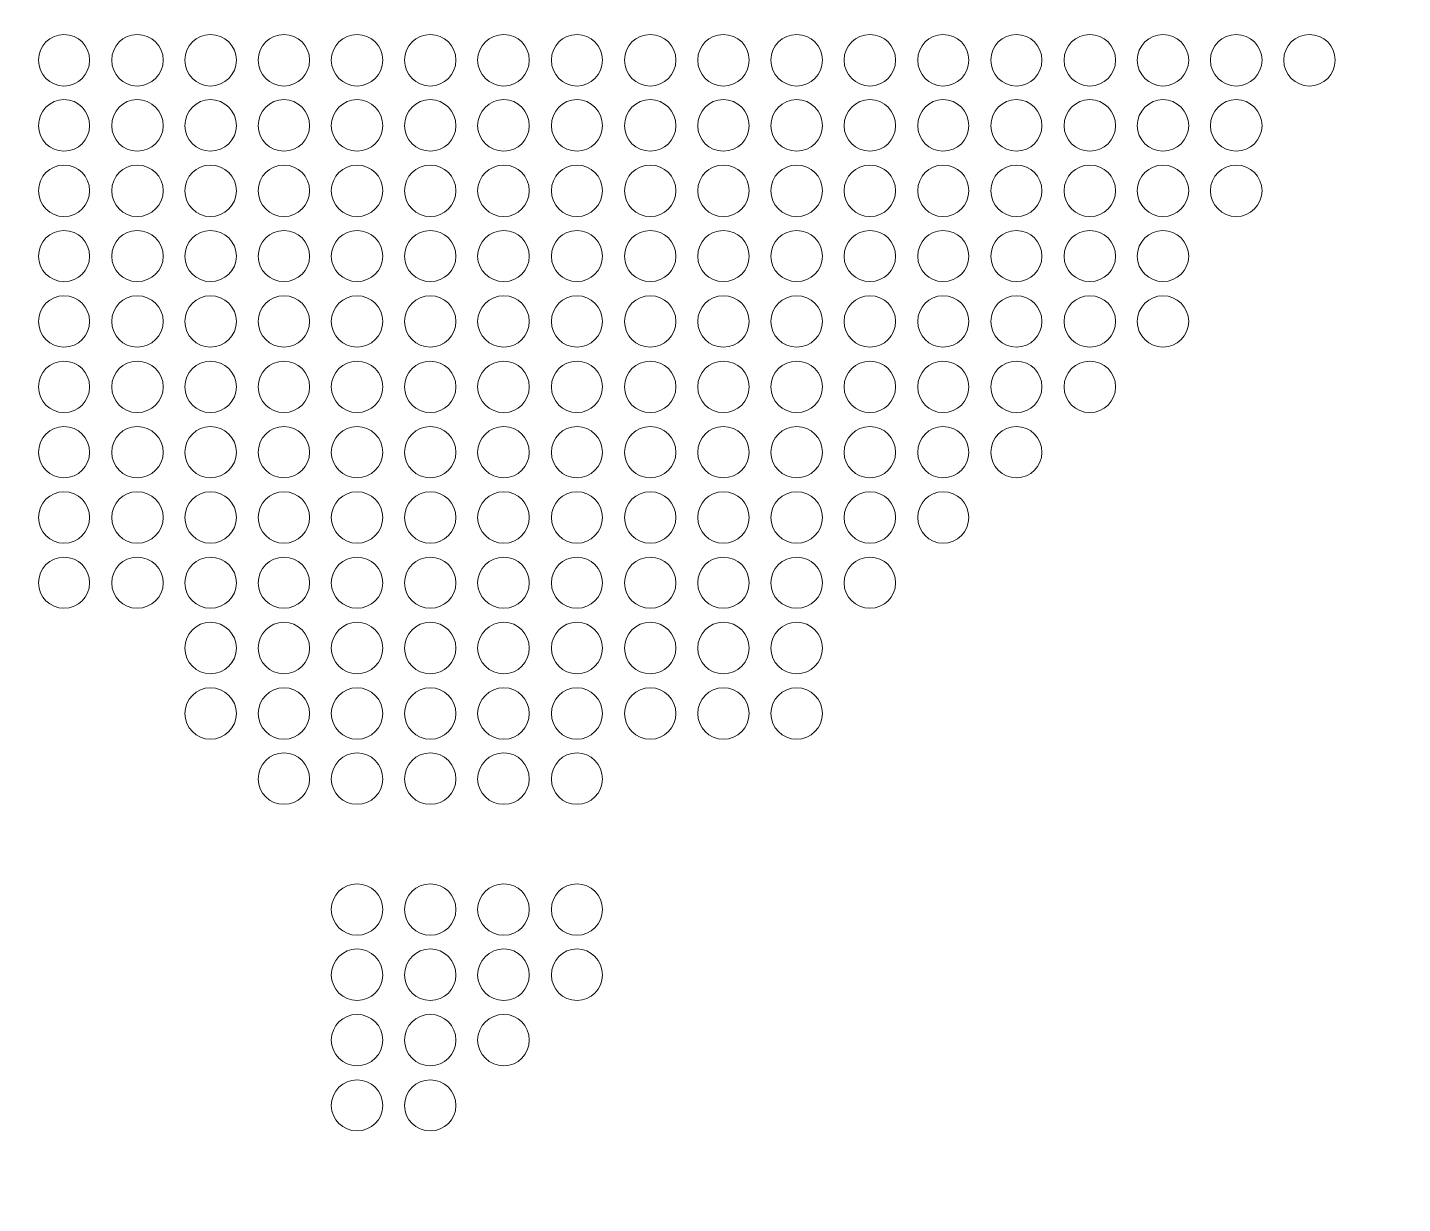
# Model space of a CAD drawing. Header units: inches. Extents: x 243 to 900, y -519 to -86.
# Drawn here: x 805.47 to 851.91, y -429.44 to -389.72 of the extents above; entities that cross this region are included whole.
import ezdxf

# ---------------------------------------------------------------- set-up
doc = ezdxf.new("R2010")
doc.units = ezdxf.units.IN
doc.header["$MEASUREMENT"] = 0
doc.layers.add('Layer 1', color=7, linetype='Continuous')

# ---------------------------------------------------------------- blocks, each defined once
blk = doc.blocks.new('block 3')
at = {"layer": 'Layer 1', "lineweight": 0}
blk.add_open_spline([(898.138, -484.267), (898.138, -494.991), (889.368, -503.763), (878.645, -503.763), (878.645, -503.763), (266.12, -503.763), (266.12, -503.763), (255.397, -503.763), (246.624, -494.991), (246.624, -484.267), (246.624, -484.267), (246.624, -108.507), (246.624, -108.507), (246.624, -97.783), (255.397, -89.011), (266.12, -89.011), (266.12, -89.011), (878.645, -89.011), (878.645, -89.011), (889.368, -89.011), (898.138, -97.783), (898.138, -108.507), (898.138, -108.507), (898.138, -484.267), (898.138, -484.267)], degree=3, knots=[0, 0, 0, 0, 1, 1, 1, 2, 2, 2, 3, 3, 3, 4, 4, 4, 5, 5, 5, 6, 6, 6, 7, 7, 7, 8, 8, 8, 8], dxfattribs=at)
blk = doc.blocks.new('block 2')
at = {"layer": 'Layer 1'}
blk.add_blockref('block 3', (0, 0), dxfattribs=at)
blk = doc.blocks.new('block 263')
at = {"layer": 'Layer 1', "lineweight": 0}
for points in [[(807.57, -390.822), (807.57, -391.295), (807.189, -391.692), (806.701, -391.692), (806.227, -391.692), (805.844, -391.295), (805.844, -390.822), (805.844, -390.331), (806.227, -389.952), (806.701, -389.952), (807.189, -389.952), (807.57, -390.331), (807.57, -390.822)], [(810.055, -390.822), (810.055, -391.295), (809.661, -391.692), (809.173, -391.692), (808.699, -391.692), (808.316, -391.295), (808.316, -390.822), (808.316, -390.331), (808.699, -389.952), (809.173, -389.952), (809.661, -389.952), (810.055, -390.331), (810.055, -390.822)], [(812.527, -390.822), (812.527, -391.295), (812.131, -391.692), (811.645, -391.692), (811.171, -391.692), (810.788, -391.295), (810.788, -390.822), (810.788, -390.331), (811.171, -389.952), (811.645, -389.952), (812.131, -389.952), (812.527, -390.331), (812.527, -390.822)], [(814.999, -390.822), (814.999, -391.295), (814.606, -391.692), (814.135, -391.692), (813.656, -391.692), (813.265, -391.295), (813.265, -390.822), (813.265, -390.331), (813.656, -389.952), (814.135, -389.952), (814.606, -389.952), (814.999, -390.331), (814.999, -390.822)], [(817.474, -390.822), (817.474, -391.295), (817.075, -391.692), (816.602, -391.692), (816.131, -391.692), (815.732, -391.295), (815.732, -390.822), (815.732, -390.331), (816.131, -389.952), (816.602, -389.952), (817.075, -389.952), (817.474, -390.331), (817.474, -390.822)], [(819.944, -390.822), (819.944, -391.295), (819.55, -391.692), (819.076, -391.692), (818.6, -391.692), (818.207, -391.295), (818.207, -390.822), (818.207, -390.331), (818.6, -389.952), (819.076, -389.952), (819.55, -389.952), (819.944, -390.331), (819.944, -390.822)], [(822.418, -390.822), (822.418, -391.295), (822.035, -391.692), (821.564, -391.692), (821.075, -391.692), (820.676, -391.295), (820.676, -390.822), (820.676, -390.331), (821.075, -389.952), (821.564, -389.952), (822.035, -389.952), (822.418, -390.331), (822.418, -390.822)], [(824.888, -390.822), (824.888, -391.295), (824.509, -391.692), (824.034, -391.692), (823.545, -391.692), (823.166, -391.295), (823.166, -390.822), (823.166, -390.331), (823.545, -389.952), (824.034, -389.952), (824.509, -389.952), (824.888, -390.331), (824.888, -390.822)], [(827.375, -390.822), (827.375, -391.295), (826.976, -391.692), (826.508, -391.692), (826.016, -391.692), (825.636, -391.295), (825.636, -390.822), (825.636, -390.331), (826.016, -389.952), (826.508, -389.952), (826.976, -389.952), (827.375, -390.331), (827.375, -390.822)], [(829.847, -390.822), (829.847, -391.295), (829.467, -391.692), (828.975, -391.692), (828.488, -391.692), (828.11, -391.295), (828.11, -390.822), (828.11, -390.331), (828.488, -389.952), (828.975, -389.952), (829.467, -389.952), (829.847, -390.331), (829.847, -390.822)], [(832.322, -390.822), (832.322, -391.295), (831.939, -391.692), (831.45, -391.692), (830.976, -391.692), (830.58, -391.295), (830.58, -390.822), (830.58, -390.331), (830.976, -389.952), (831.45, -389.952), (831.939, -389.952), (832.322, -390.331), (832.322, -390.822)], [(834.794, -390.822), (834.794, -391.295), (834.411, -391.692), (833.924, -391.692), (833.448, -391.692), (833.052, -391.295), (833.052, -390.822), (833.052, -390.331), (833.448, -389.952), (833.924, -389.952), (834.411, -389.952), (834.794, -390.331), (834.794, -390.822)], [(837.266, -390.822), (837.266, -391.295), (836.883, -391.692), (836.394, -391.692), (835.923, -391.692), (835.54, -391.295), (835.54, -390.822), (835.54, -390.331), (835.923, -389.952), (836.394, -389.952), (836.883, -389.952), (837.266, -390.331), (837.266, -390.822)], [(839.735, -390.822), (839.735, -391.295), (839.355, -391.692), (838.868, -391.692), (838.392, -391.692), (838.012, -391.295), (838.012, -390.822), (838.012, -390.331), (838.392, -389.952), (838.868, -389.952), (839.355, -389.952), (839.735, -390.331), (839.735, -390.822)], [(842.226, -390.822), (842.226, -391.295), (841.827, -391.692), (841.356, -391.692), (840.867, -391.692), (840.484, -391.295), (840.484, -390.822), (840.484, -390.331), (840.867, -389.952), (841.356, -389.952), (841.827, -389.952), (842.226, -390.331), (842.226, -390.822)], [(844.693, -390.822), (844.693, -391.295), (844.299, -391.692), (843.823, -391.692), (843.352, -391.692), (842.956, -391.295), (842.956, -390.822), (842.956, -390.331), (843.352, -389.952), (843.823, -389.952), (844.299, -389.952), (844.693, -390.331), (844.693, -390.822)], [(847.17, -390.822), (847.17, -391.295), (846.771, -391.692), (846.298, -391.692), (845.824, -391.692), (845.425, -391.295), (845.425, -390.822), (845.425, -390.331), (845.824, -389.952), (846.298, -389.952), (846.771, -389.952), (847.17, -390.331), (847.17, -390.822)], [(849.639, -390.822), (849.639, -391.295), (849.259, -391.692), (848.767, -391.692), (848.296, -391.692), (847.902, -391.295), (847.902, -390.822), (847.902, -390.331), (848.296, -389.952), (848.767, -389.952), (849.259, -389.952), (849.639, -390.331), (849.639, -390.822)]]:
    blk.add_open_spline(points, degree=3, knots=[0, 0, 0, 0, 1, 1, 1, 2, 2, 2, 3, 3, 3, 4, 4, 4, 4], dxfattribs=at)
blk = doc.blocks.new('block 264')
at = {"layer": 'Layer 1', "lineweight": 0}
for points in [[(807.57, -393.036), (807.57, -393.508), (807.189, -393.888), (806.701, -393.888), (806.227, -393.888), (805.844, -393.508), (805.844, -393.036), (805.844, -392.547), (806.227, -392.149), (806.701, -392.149), (807.189, -392.149), (807.57, -392.547), (807.57, -393.036)], [(810.055, -393.036), (810.055, -393.508), (809.661, -393.888), (809.173, -393.888), (808.699, -393.888), (808.316, -393.508), (808.316, -393.036), (808.316, -392.547), (808.699, -392.149), (809.173, -392.149), (809.661, -392.149), (810.055, -392.547), (810.055, -393.036)], [(812.527, -393.036), (812.527, -393.508), (812.131, -393.888), (811.645, -393.888), (811.171, -393.888), (810.788, -393.508), (810.788, -393.036), (810.788, -392.547), (811.171, -392.149), (811.645, -392.149), (812.131, -392.149), (812.527, -392.547), (812.527, -393.036)], [(814.999, -393.036), (814.999, -393.508), (814.606, -393.888), (814.135, -393.888), (813.656, -393.888), (813.265, -393.508), (813.265, -393.036), (813.265, -392.547), (813.656, -392.149), (814.135, -392.149), (814.606, -392.149), (814.999, -392.547), (814.999, -393.036)], [(817.474, -393.036), (817.474, -393.508), (817.075, -393.888), (816.602, -393.888), (816.131, -393.888), (815.732, -393.508), (815.732, -393.036), (815.732, -392.547), (816.131, -392.149), (816.602, -392.149), (817.075, -392.149), (817.474, -392.547), (817.474, -393.036)], [(819.944, -393.036), (819.944, -393.508), (819.55, -393.888), (819.076, -393.888), (818.6, -393.888), (818.207, -393.508), (818.207, -393.036), (818.207, -392.547), (818.6, -392.149), (819.076, -392.149), (819.55, -392.149), (819.944, -392.547), (819.944, -393.036)], [(822.418, -393.036), (822.418, -393.508), (822.035, -393.888), (821.564, -393.888), (821.075, -393.888), (820.676, -393.508), (820.676, -393.036), (820.676, -392.547), (821.075, -392.149), (821.564, -392.149), (822.035, -392.149), (822.418, -392.547), (822.418, -393.036)], [(824.888, -393.036), (824.888, -393.508), (824.509, -393.888), (824.034, -393.888), (823.545, -393.888), (823.166, -393.508), (823.166, -393.036), (823.166, -392.547), (823.545, -392.149), (824.034, -392.149), (824.509, -392.149), (824.888, -392.547), (824.888, -393.036)], [(827.375, -393.036), (827.375, -393.508), (826.976, -393.888), (826.508, -393.888), (826.016, -393.888), (825.636, -393.508), (825.636, -393.036), (825.636, -392.547), (826.016, -392.149), (826.508, -392.149), (826.976, -392.149), (827.375, -392.547), (827.375, -393.036)], [(829.847, -393.036), (829.847, -393.508), (829.467, -393.888), (828.975, -393.888), (828.488, -393.888), (828.11, -393.508), (828.11, -393.036), (828.11, -392.547), (828.488, -392.149), (828.975, -392.149), (829.467, -392.149), (829.847, -392.547), (829.847, -393.036)], [(832.322, -393.036), (832.322, -393.508), (831.939, -393.888), (831.45, -393.888), (830.976, -393.888), (830.58, -393.508), (830.58, -393.036), (830.58, -392.547), (830.976, -392.149), (831.45, -392.149), (831.939, -392.149), (832.322, -392.547), (832.322, -393.036)], [(834.794, -393.036), (834.794, -393.508), (834.411, -393.888), (833.924, -393.888), (833.448, -393.888), (833.052, -393.508), (833.052, -393.036), (833.052, -392.547), (833.448, -392.149), (833.924, -392.149), (834.411, -392.149), (834.794, -392.547), (834.794, -393.036)], [(837.266, -393.036), (837.266, -393.508), (836.883, -393.888), (836.394, -393.888), (835.923, -393.888), (835.54, -393.508), (835.54, -393.036), (835.54, -392.547), (835.923, -392.149), (836.394, -392.149), (836.883, -392.149), (837.266, -392.547), (837.266, -393.036)], [(839.735, -393.036), (839.735, -393.508), (839.355, -393.888), (838.868, -393.888), (838.392, -393.888), (838.012, -393.508), (838.012, -393.036), (838.012, -392.547), (838.392, -392.149), (838.868, -392.149), (839.355, -392.149), (839.735, -392.547), (839.735, -393.036)], [(842.226, -393.036), (842.226, -393.508), (841.827, -393.888), (841.356, -393.888), (840.867, -393.888), (840.484, -393.508), (840.484, -393.036), (840.484, -392.547), (840.867, -392.149), (841.356, -392.149), (841.827, -392.149), (842.226, -392.547), (842.226, -393.036)], [(844.693, -393.036), (844.693, -393.508), (844.299, -393.888), (843.823, -393.888), (843.352, -393.888), (842.956, -393.508), (842.956, -393.036), (842.956, -392.547), (843.352, -392.149), (843.823, -392.149), (844.299, -392.149), (844.693, -392.547), (844.693, -393.036)], [(847.17, -393.036), (847.17, -393.508), (846.771, -393.888), (846.298, -393.888), (845.824, -393.888), (845.425, -393.508), (845.425, -393.036), (845.425, -392.547), (845.824, -392.149), (846.298, -392.149), (846.771, -392.149), (847.17, -392.547), (847.17, -393.036)]]:
    blk.add_open_spline(points, degree=3, knots=[0, 0, 0, 0, 1, 1, 1, 2, 2, 2, 3, 3, 3, 4, 4, 4, 4], dxfattribs=at)
blk = doc.blocks.new('block 265')
at = {"layer": 'Layer 1', "lineweight": 0}
for points in [[(807.57, -395.23), (807.57, -395.703), (807.189, -396.1), (806.701, -396.1), (806.227, -396.1), (805.844, -395.703), (805.844, -395.23), (805.844, -394.742), (806.227, -394.362), (806.701, -394.362), (807.189, -394.362), (807.57, -394.742), (807.57, -395.23)], [(810.055, -395.23), (810.055, -395.703), (809.661, -396.1), (809.173, -396.1), (808.699, -396.1), (808.316, -395.703), (808.316, -395.23), (808.316, -394.742), (808.699, -394.362), (809.173, -394.362), (809.661, -394.362), (810.055, -394.742), (810.055, -395.23)], [(812.527, -395.23), (812.527, -395.703), (812.131, -396.1), (811.645, -396.1), (811.171, -396.1), (810.788, -395.703), (810.788, -395.23), (810.788, -394.742), (811.171, -394.362), (811.645, -394.362), (812.131, -394.362), (812.527, -394.742), (812.527, -395.23)], [(814.999, -395.23), (814.999, -395.703), (814.606, -396.1), (814.135, -396.1), (813.656, -396.1), (813.265, -395.703), (813.265, -395.23), (813.265, -394.742), (813.656, -394.362), (814.135, -394.362), (814.606, -394.362), (814.999, -394.742), (814.999, -395.23)], [(817.474, -395.23), (817.474, -395.703), (817.075, -396.1), (816.602, -396.1), (816.131, -396.1), (815.732, -395.703), (815.732, -395.23), (815.732, -394.742), (816.131, -394.362), (816.602, -394.362), (817.075, -394.362), (817.474, -394.742), (817.474, -395.23)], [(819.944, -395.23), (819.944, -395.703), (819.55, -396.1), (819.076, -396.1), (818.6, -396.1), (818.207, -395.703), (818.207, -395.23), (818.207, -394.742), (818.6, -394.362), (819.076, -394.362), (819.55, -394.362), (819.944, -394.742), (819.944, -395.23)], [(822.418, -395.23), (822.418, -395.703), (822.035, -396.1), (821.564, -396.1), (821.075, -396.1), (820.676, -395.703), (820.676, -395.23), (820.676, -394.742), (821.075, -394.362), (821.564, -394.362), (822.035, -394.362), (822.418, -394.742), (822.418, -395.23)], [(824.888, -395.23), (824.888, -395.703), (824.509, -396.1), (824.034, -396.1), (823.545, -396.1), (823.166, -395.703), (823.166, -395.23), (823.166, -394.742), (823.545, -394.362), (824.034, -394.362), (824.509, -394.362), (824.888, -394.742), (824.888, -395.23)], [(827.375, -395.23), (827.375, -395.703), (826.976, -396.1), (826.508, -396.1), (826.016, -396.1), (825.636, -395.703), (825.636, -395.23), (825.636, -394.742), (826.016, -394.362), (826.508, -394.362), (826.976, -394.362), (827.375, -394.742), (827.375, -395.23)], [(829.847, -395.23), (829.847, -395.703), (829.467, -396.1), (828.975, -396.1), (828.488, -396.1), (828.11, -395.703), (828.11, -395.23), (828.11, -394.742), (828.488, -394.362), (828.975, -394.362), (829.467, -394.362), (829.847, -394.742), (829.847, -395.23)], [(832.322, -395.23), (832.322, -395.703), (831.939, -396.1), (831.45, -396.1), (830.976, -396.1), (830.58, -395.703), (830.58, -395.23), (830.58, -394.742), (830.976, -394.362), (831.45, -394.362), (831.939, -394.362), (832.322, -394.742), (832.322, -395.23)], [(834.794, -395.23), (834.794, -395.703), (834.411, -396.1), (833.924, -396.1), (833.448, -396.1), (833.052, -395.703), (833.052, -395.23), (833.052, -394.742), (833.448, -394.362), (833.924, -394.362), (834.411, -394.362), (834.794, -394.742), (834.794, -395.23)], [(837.266, -395.23), (837.266, -395.703), (836.883, -396.1), (836.394, -396.1), (835.923, -396.1), (835.54, -395.703), (835.54, -395.23), (835.54, -394.742), (835.923, -394.362), (836.394, -394.362), (836.883, -394.362), (837.266, -394.742), (837.266, -395.23)], [(839.735, -395.23), (839.735, -395.703), (839.355, -396.1), (838.868, -396.1), (838.392, -396.1), (838.012, -395.703), (838.012, -395.23), (838.012, -394.742), (838.392, -394.362), (838.868, -394.362), (839.355, -394.362), (839.735, -394.742), (839.735, -395.23)], [(842.226, -395.23), (842.226, -395.703), (841.827, -396.1), (841.356, -396.1), (840.867, -396.1), (840.484, -395.703), (840.484, -395.23), (840.484, -394.742), (840.867, -394.362), (841.356, -394.362), (841.827, -394.362), (842.226, -394.742), (842.226, -395.23)], [(844.693, -395.23), (844.693, -395.703), (844.299, -396.1), (843.823, -396.1), (843.352, -396.1), (842.956, -395.703), (842.956, -395.23), (842.956, -394.742), (843.352, -394.362), (843.823, -394.362), (844.299, -394.362), (844.693, -394.742), (844.693, -395.23)], [(847.17, -395.23), (847.17, -395.703), (846.771, -396.1), (846.298, -396.1), (845.824, -396.1), (845.425, -395.703), (845.425, -395.23), (845.425, -394.742), (845.824, -394.362), (846.298, -394.362), (846.771, -394.362), (847.17, -394.742), (847.17, -395.23)]]:
    blk.add_open_spline(points, degree=3, knots=[0, 0, 0, 0, 1, 1, 1, 2, 2, 2, 3, 3, 3, 4, 4, 4, 4], dxfattribs=at)
blk = doc.blocks.new('block 266')
at = {"layer": 'Layer 1', "lineweight": 0}
for points in [[(807.57, -397.443), (807.57, -397.916), (807.189, -398.298), (806.701, -398.298), (806.227, -398.298), (805.844, -397.916), (805.844, -397.443), (805.844, -396.954), (806.227, -396.573), (806.701, -396.573), (807.189, -396.573), (807.57, -396.954), (807.57, -397.443)], [(810.055, -397.443), (810.055, -397.916), (809.661, -398.298), (809.173, -398.298), (808.699, -398.298), (808.316, -397.916), (808.316, -397.443), (808.316, -396.954), (808.699, -396.573), (809.173, -396.573), (809.661, -396.573), (810.055, -396.954), (810.055, -397.443)], [(812.527, -397.443), (812.527, -397.916), (812.131, -398.298), (811.645, -398.298), (811.171, -398.298), (810.788, -397.916), (810.788, -397.443), (810.788, -396.954), (811.171, -396.573), (811.645, -396.573), (812.131, -396.573), (812.527, -396.954), (812.527, -397.443)], [(814.999, -397.443), (814.999, -397.916), (814.606, -398.298), (814.135, -398.298), (813.656, -398.298), (813.265, -397.916), (813.265, -397.443), (813.265, -396.954), (813.656, -396.573), (814.135, -396.573), (814.606, -396.573), (814.999, -396.954), (814.999, -397.443)], [(817.474, -397.443), (817.474, -397.916), (817.075, -398.298), (816.602, -398.298), (816.131, -398.298), (815.732, -397.916), (815.732, -397.443), (815.732, -396.954), (816.131, -396.573), (816.602, -396.573), (817.075, -396.573), (817.474, -396.954), (817.474, -397.443)], [(819.944, -397.443), (819.944, -397.916), (819.55, -398.298), (819.076, -398.298), (818.6, -398.298), (818.207, -397.916), (818.207, -397.443), (818.207, -396.954), (818.6, -396.573), (819.076, -396.573), (819.55, -396.573), (819.944, -396.954), (819.944, -397.443)], [(822.418, -397.443), (822.418, -397.916), (822.035, -398.298), (821.564, -398.298), (821.075, -398.298), (820.676, -397.916), (820.676, -397.443), (820.676, -396.954), (821.075, -396.573), (821.564, -396.573), (822.035, -396.573), (822.418, -396.954), (822.418, -397.443)], [(824.888, -397.443), (824.888, -397.916), (824.509, -398.298), (824.034, -398.298), (823.545, -398.298), (823.166, -397.916), (823.166, -397.443), (823.166, -396.954), (823.545, -396.573), (824.034, -396.573), (824.509, -396.573), (824.888, -396.954), (824.888, -397.443)], [(827.375, -397.443), (827.375, -397.916), (826.976, -398.298), (826.508, -398.298), (826.016, -398.298), (825.636, -397.916), (825.636, -397.443), (825.636, -396.954), (826.016, -396.573), (826.508, -396.573), (826.976, -396.573), (827.375, -396.954), (827.375, -397.443)], [(829.847, -397.443), (829.847, -397.916), (829.467, -398.298), (828.975, -398.298), (828.488, -398.298), (828.11, -397.916), (828.11, -397.443), (828.11, -396.954), (828.488, -396.573), (828.975, -396.573), (829.467, -396.573), (829.847, -396.954), (829.847, -397.443)], [(832.322, -397.443), (832.322, -397.916), (831.939, -398.298), (831.45, -398.298), (830.976, -398.298), (830.58, -397.916), (830.58, -397.443), (830.58, -396.954), (830.976, -396.573), (831.45, -396.573), (831.939, -396.573), (832.322, -396.954), (832.322, -397.443)], [(834.794, -397.443), (834.794, -397.916), (834.411, -398.298), (833.924, -398.298), (833.448, -398.298), (833.052, -397.916), (833.052, -397.443), (833.052, -396.954), (833.448, -396.573), (833.924, -396.573), (834.411, -396.573), (834.794, -396.954), (834.794, -397.443)], [(837.266, -397.443), (837.266, -397.916), (836.883, -398.298), (836.394, -398.298), (835.923, -398.298), (835.54, -397.916), (835.54, -397.443), (835.54, -396.954), (835.923, -396.573), (836.394, -396.573), (836.883, -396.573), (837.266, -396.954), (837.266, -397.443)], [(839.735, -397.443), (839.735, -397.916), (839.355, -398.298), (838.868, -398.298), (838.392, -398.298), (838.012, -397.916), (838.012, -397.443), (838.012, -396.954), (838.392, -396.573), (838.868, -396.573), (839.355, -396.573), (839.735, -396.954), (839.735, -397.443)], [(842.226, -397.443), (842.226, -397.916), (841.827, -398.298), (841.356, -398.298), (840.867, -398.298), (840.484, -397.916), (840.484, -397.443), (840.484, -396.954), (840.867, -396.573), (841.356, -396.573), (841.827, -396.573), (842.226, -396.954), (842.226, -397.443)], [(844.693, -397.443), (844.693, -397.916), (844.299, -398.298), (843.823, -398.298), (843.352, -398.298), (842.956, -397.916), (842.956, -397.443), (842.956, -396.954), (843.352, -396.573), (843.823, -396.573), (844.299, -396.573), (844.693, -396.954), (844.693, -397.443)]]:
    blk.add_open_spline(points, degree=3, knots=[0, 0, 0, 0, 1, 1, 1, 2, 2, 2, 3, 3, 3, 4, 4, 4, 4], dxfattribs=at)
blk = doc.blocks.new('block 267')
at = {"layer": 'Layer 1', "lineweight": 0}
for points in [[(807.57, -399.641), (807.57, -400.116), (807.189, -400.513), (806.701, -400.513), (806.227, -400.513), (805.844, -400.116), (805.844, -399.641), (805.844, -399.17), (806.227, -398.773), (806.701, -398.773), (807.189, -398.773), (807.57, -399.17), (807.57, -399.641)], [(810.055, -399.641), (810.055, -400.116), (809.661, -400.513), (809.173, -400.513), (808.699, -400.513), (808.316, -400.116), (808.316, -399.641), (808.316, -399.17), (808.699, -398.773), (809.173, -398.773), (809.661, -398.773), (810.055, -399.17), (810.055, -399.641)], [(812.527, -399.641), (812.527, -400.116), (812.131, -400.513), (811.645, -400.513), (811.171, -400.513), (810.788, -400.116), (810.788, -399.641), (810.788, -399.17), (811.171, -398.773), (811.645, -398.773), (812.131, -398.773), (812.527, -399.17), (812.527, -399.641)], [(814.999, -399.641), (814.999, -400.116), (814.606, -400.513), (814.135, -400.513), (813.656, -400.513), (813.265, -400.116), (813.265, -399.641), (813.265, -399.17), (813.656, -398.773), (814.135, -398.773), (814.606, -398.773), (814.999, -399.17), (814.999, -399.641)], [(817.474, -399.641), (817.474, -400.116), (817.075, -400.513), (816.602, -400.513), (816.131, -400.513), (815.732, -400.116), (815.732, -399.641), (815.732, -399.17), (816.131, -398.773), (816.602, -398.773), (817.075, -398.773), (817.474, -399.17), (817.474, -399.641)], [(819.944, -399.641), (819.944, -400.116), (819.55, -400.513), (819.076, -400.513), (818.6, -400.513), (818.207, -400.116), (818.207, -399.641), (818.207, -399.17), (818.6, -398.773), (819.076, -398.773), (819.55, -398.773), (819.944, -399.17), (819.944, -399.641)], [(822.418, -399.641), (822.418, -400.116), (822.035, -400.513), (821.564, -400.513), (821.075, -400.513), (820.676, -400.116), (820.676, -399.641), (820.676, -399.17), (821.075, -398.773), (821.564, -398.773), (822.035, -398.773), (822.418, -399.17), (822.418, -399.641)], [(824.888, -399.641), (824.888, -400.116), (824.509, -400.513), (824.034, -400.513), (823.545, -400.513), (823.166, -400.116), (823.166, -399.641), (823.166, -399.17), (823.545, -398.773), (824.034, -398.773), (824.509, -398.773), (824.888, -399.17), (824.888, -399.641)], [(827.375, -399.641), (827.375, -400.116), (826.976, -400.513), (826.508, -400.513), (826.016, -400.513), (825.636, -400.116), (825.636, -399.641), (825.636, -399.17), (826.016, -398.773), (826.508, -398.773), (826.976, -398.773), (827.375, -399.17), (827.375, -399.641)], [(829.847, -399.641), (829.847, -400.116), (829.467, -400.513), (828.975, -400.513), (828.488, -400.513), (828.11, -400.116), (828.11, -399.641), (828.11, -399.17), (828.488, -398.773), (828.975, -398.773), (829.467, -398.773), (829.847, -399.17), (829.847, -399.641)], [(832.322, -399.641), (832.322, -400.116), (831.939, -400.513), (831.45, -400.513), (830.976, -400.513), (830.58, -400.116), (830.58, -399.641), (830.58, -399.17), (830.976, -398.773), (831.45, -398.773), (831.939, -398.773), (832.322, -399.17), (832.322, -399.641)], [(834.794, -399.641), (834.794, -400.116), (834.411, -400.513), (833.924, -400.513), (833.448, -400.513), (833.052, -400.116), (833.052, -399.641), (833.052, -399.17), (833.448, -398.773), (833.924, -398.773), (834.411, -398.773), (834.794, -399.17), (834.794, -399.641)], [(837.266, -399.641), (837.266, -400.116), (836.883, -400.513), (836.394, -400.513), (835.923, -400.513), (835.54, -400.116), (835.54, -399.641), (835.54, -399.17), (835.923, -398.773), (836.394, -398.773), (836.883, -398.773), (837.266, -399.17), (837.266, -399.641)], [(839.735, -399.641), (839.735, -400.116), (839.355, -400.513), (838.868, -400.513), (838.392, -400.513), (838.012, -400.116), (838.012, -399.641), (838.012, -399.17), (838.392, -398.773), (838.868, -398.773), (839.355, -398.773), (839.735, -399.17), (839.735, -399.641)], [(842.226, -399.641), (842.226, -400.116), (841.827, -400.513), (841.356, -400.513), (840.867, -400.513), (840.484, -400.116), (840.484, -399.641), (840.484, -399.17), (840.867, -398.773), (841.356, -398.773), (841.827, -398.773), (842.226, -399.17), (842.226, -399.641)], [(844.693, -399.641), (844.693, -400.116), (844.299, -400.513), (843.823, -400.513), (843.352, -400.513), (842.956, -400.116), (842.956, -399.641), (842.956, -399.17), (843.352, -398.773), (843.823, -398.773), (844.299, -398.773), (844.693, -399.17), (844.693, -399.641)]]:
    blk.add_open_spline(points, degree=3, knots=[0, 0, 0, 0, 1, 1, 1, 2, 2, 2, 3, 3, 3, 4, 4, 4, 4], dxfattribs=at)
blk = doc.blocks.new('block 268')
at = {"layer": 'Layer 1', "lineweight": 0}
for points in [[(807.57, -401.854), (807.57, -402.326), (807.189, -402.723), (806.701, -402.723), (806.227, -402.723), (805.844, -402.326), (805.844, -401.854), (805.844, -401.365), (806.227, -400.985), (806.701, -400.985), (807.189, -400.985), (807.57, -401.365), (807.57, -401.854)], [(810.055, -401.854), (810.055, -402.326), (809.661, -402.723), (809.173, -402.723), (808.699, -402.723), (808.316, -402.326), (808.316, -401.854), (808.316, -401.365), (808.699, -400.985), (809.173, -400.985), (809.661, -400.985), (810.055, -401.365), (810.055, -401.854)], [(812.527, -401.854), (812.527, -402.326), (812.131, -402.723), (811.645, -402.723), (811.171, -402.723), (810.788, -402.326), (810.788, -401.854), (810.788, -401.365), (811.171, -400.985), (811.645, -400.985), (812.131, -400.985), (812.527, -401.365), (812.527, -401.854)], [(814.999, -401.854), (814.999, -402.326), (814.606, -402.723), (814.135, -402.723), (813.656, -402.723), (813.265, -402.326), (813.265, -401.854), (813.265, -401.365), (813.656, -400.985), (814.135, -400.985), (814.606, -400.985), (814.999, -401.365), (814.999, -401.854)], [(817.474, -401.854), (817.474, -402.326), (817.075, -402.723), (816.602, -402.723), (816.131, -402.723), (815.732, -402.326), (815.732, -401.854), (815.732, -401.365), (816.131, -400.985), (816.602, -400.985), (817.075, -400.985), (817.474, -401.365), (817.474, -401.854)], [(819.944, -401.854), (819.944, -402.326), (819.55, -402.723), (819.076, -402.723), (818.6, -402.723), (818.207, -402.326), (818.207, -401.854), (818.207, -401.365), (818.6, -400.985), (819.076, -400.985), (819.55, -400.985), (819.944, -401.365), (819.944, -401.854)], [(822.418, -401.854), (822.418, -402.326), (822.035, -402.723), (821.564, -402.723), (821.075, -402.723), (820.676, -402.326), (820.676, -401.854), (820.676, -401.365), (821.075, -400.985), (821.564, -400.985), (822.035, -400.985), (822.418, -401.365), (822.418, -401.854)], [(824.888, -401.854), (824.888, -402.326), (824.509, -402.723), (824.034, -402.723), (823.545, -402.723), (823.166, -402.326), (823.166, -401.854), (823.166, -401.365), (823.545, -400.985), (824.034, -400.985), (824.509, -400.985), (824.888, -401.365), (824.888, -401.854)], [(827.375, -401.854), (827.375, -402.326), (826.976, -402.723), (826.508, -402.723), (826.016, -402.723), (825.636, -402.326), (825.636, -401.854), (825.636, -401.365), (826.016, -400.985), (826.508, -400.985), (826.976, -400.985), (827.375, -401.365), (827.375, -401.854)], [(829.847, -401.854), (829.847, -402.326), (829.467, -402.723), (828.975, -402.723), (828.488, -402.723), (828.11, -402.326), (828.11, -401.854), (828.11, -401.365), (828.488, -400.985), (828.975, -400.985), (829.467, -400.985), (829.847, -401.365), (829.847, -401.854)], [(832.322, -401.854), (832.322, -402.326), (831.939, -402.723), (831.45, -402.723), (830.976, -402.723), (830.58, -402.326), (830.58, -401.854), (830.58, -401.365), (830.976, -400.985), (831.45, -400.985), (831.939, -400.985), (832.322, -401.365), (832.322, -401.854)], [(834.794, -401.854), (834.794, -402.326), (834.411, -402.723), (833.924, -402.723), (833.448, -402.723), (833.052, -402.326), (833.052, -401.854), (833.052, -401.365), (833.448, -400.985), (833.924, -400.985), (834.411, -400.985), (834.794, -401.365), (834.794, -401.854)], [(837.266, -401.854), (837.266, -402.326), (836.883, -402.723), (836.394, -402.723), (835.923, -402.723), (835.54, -402.326), (835.54, -401.854), (835.54, -401.365), (835.923, -400.985), (836.394, -400.985), (836.883, -400.985), (837.266, -401.365), (837.266, -401.854)], [(839.735, -401.854), (839.735, -402.326), (839.355, -402.723), (838.868, -402.723), (838.392, -402.723), (838.012, -402.326), (838.012, -401.854), (838.012, -401.365), (838.392, -400.985), (838.868, -400.985), (839.355, -400.985), (839.735, -401.365), (839.735, -401.854)], [(842.226, -401.854), (842.226, -402.326), (841.827, -402.723), (841.356, -402.723), (840.867, -402.723), (840.484, -402.326), (840.484, -401.854), (840.484, -401.365), (840.867, -400.985), (841.356, -400.985), (841.827, -400.985), (842.226, -401.365), (842.226, -401.854)]]:
    blk.add_open_spline(points, degree=3, knots=[0, 0, 0, 0, 1, 1, 1, 2, 2, 2, 3, 3, 3, 4, 4, 4, 4], dxfattribs=at)
blk = doc.blocks.new('block 269')
at = {"layer": 'Layer 1', "lineweight": 0}
for points in [[(807.57, -404.065), (807.57, -404.539), (807.189, -404.921), (806.701, -404.921), (806.227, -404.921), (805.844, -404.539), (805.844, -404.065), (805.844, -403.577), (806.227, -403.197), (806.701, -403.197), (807.189, -403.197), (807.57, -403.577), (807.57, -404.065)], [(810.055, -404.065), (810.055, -404.539), (809.661, -404.921), (809.173, -404.921), (808.699, -404.921), (808.316, -404.539), (808.316, -404.065), (808.316, -403.577), (808.699, -403.197), (809.173, -403.197), (809.661, -403.197), (810.055, -403.577), (810.055, -404.065)], [(812.527, -404.065), (812.527, -404.539), (812.131, -404.921), (811.645, -404.921), (811.171, -404.921), (810.788, -404.539), (810.788, -404.065), (810.788, -403.577), (811.171, -403.197), (811.645, -403.197), (812.131, -403.197), (812.527, -403.577), (812.527, -404.065)], [(814.999, -404.065), (814.999, -404.539), (814.606, -404.921), (814.135, -404.921), (813.656, -404.921), (813.265, -404.539), (813.265, -404.065), (813.265, -403.577), (813.656, -403.197), (814.135, -403.197), (814.606, -403.197), (814.999, -403.577), (814.999, -404.065)], [(817.474, -404.065), (817.474, -404.539), (817.075, -404.921), (816.602, -404.921), (816.131, -404.921), (815.732, -404.539), (815.732, -404.065), (815.732, -403.577), (816.131, -403.197), (816.602, -403.197), (817.075, -403.197), (817.474, -403.577), (817.474, -404.065)], [(819.944, -404.065), (819.944, -404.539), (819.55, -404.921), (819.076, -404.921), (818.6, -404.921), (818.207, -404.539), (818.207, -404.065), (818.207, -403.577), (818.6, -403.197), (819.076, -403.197), (819.55, -403.197), (819.944, -403.577), (819.944, -404.065)], [(822.418, -404.065), (822.418, -404.539), (822.035, -404.921), (821.564, -404.921), (821.075, -404.921), (820.676, -404.539), (820.676, -404.065), (820.676, -403.577), (821.075, -403.197), (821.564, -403.197), (822.035, -403.197), (822.418, -403.577), (822.418, -404.065)], [(824.888, -404.065), (824.888, -404.539), (824.509, -404.921), (824.034, -404.921), (823.545, -404.921), (823.166, -404.539), (823.166, -404.065), (823.166, -403.577), (823.545, -403.197), (824.034, -403.197), (824.509, -403.197), (824.888, -403.577), (824.888, -404.065)], [(827.375, -404.065), (827.375, -404.539), (826.976, -404.921), (826.508, -404.921), (826.016, -404.921), (825.636, -404.539), (825.636, -404.065), (825.636, -403.577), (826.016, -403.197), (826.508, -403.197), (826.976, -403.197), (827.375, -403.577), (827.375, -404.065)], [(829.847, -404.065), (829.847, -404.539), (829.467, -404.921), (828.975, -404.921), (828.488, -404.921), (828.11, -404.539), (828.11, -404.065), (828.11, -403.577), (828.488, -403.197), (828.975, -403.197), (829.467, -403.197), (829.847, -403.577), (829.847, -404.065)], [(832.322, -404.065), (832.322, -404.539), (831.939, -404.921), (831.45, -404.921), (830.976, -404.921), (830.58, -404.539), (830.58, -404.065), (830.58, -403.577), (830.976, -403.197), (831.45, -403.197), (831.939, -403.197), (832.322, -403.577), (832.322, -404.065)], [(834.794, -404.065), (834.794, -404.539), (834.411, -404.921), (833.924, -404.921), (833.448, -404.921), (833.052, -404.539), (833.052, -404.065), (833.052, -403.577), (833.448, -403.197), (833.924, -403.197), (834.411, -403.197), (834.794, -403.577), (834.794, -404.065)], [(837.266, -404.065), (837.266, -404.539), (836.883, -404.921), (836.394, -404.921), (835.923, -404.921), (835.54, -404.539), (835.54, -404.065), (835.54, -403.577), (835.923, -403.197), (836.394, -403.197), (836.883, -403.197), (837.266, -403.577), (837.266, -404.065)], [(839.735, -404.065), (839.735, -404.539), (839.355, -404.921), (838.868, -404.921), (838.392, -404.921), (838.012, -404.539), (838.012, -404.065), (838.012, -403.577), (838.392, -403.197), (838.868, -403.197), (839.355, -403.197), (839.735, -403.577), (839.735, -404.065)]]:
    blk.add_open_spline(points, degree=3, knots=[0, 0, 0, 0, 1, 1, 1, 2, 2, 2, 3, 3, 3, 4, 4, 4, 4], dxfattribs=at)
blk = doc.blocks.new('block 270')
at = {"layer": 'Layer 1', "lineweight": 0}
for points in [[(807.57, -406.264), (807.57, -406.735), (807.189, -407.134), (806.701, -407.134), (806.227, -407.134), (805.844, -406.735), (805.844, -406.264), (805.844, -405.791), (806.227, -405.393), (806.701, -405.393), (807.189, -405.393), (807.57, -405.791), (807.57, -406.264)], [(810.055, -406.264), (810.055, -406.735), (809.661, -407.134), (809.173, -407.134), (808.699, -407.134), (808.316, -406.735), (808.316, -406.264), (808.316, -405.791), (808.699, -405.393), (809.173, -405.393), (809.661, -405.393), (810.055, -405.791), (810.055, -406.264)], [(812.527, -406.264), (812.527, -406.735), (812.131, -407.134), (811.645, -407.134), (811.171, -407.134), (810.788, -406.735), (810.788, -406.264), (810.788, -405.791), (811.171, -405.393), (811.645, -405.393), (812.131, -405.393), (812.527, -405.791), (812.527, -406.264)], [(814.999, -406.264), (814.999, -406.735), (814.606, -407.134), (814.135, -407.134), (813.656, -407.134), (813.265, -406.735), (813.265, -406.264), (813.265, -405.791), (813.656, -405.393), (814.135, -405.393), (814.606, -405.393), (814.999, -405.791), (814.999, -406.264)], [(817.474, -406.264), (817.474, -406.735), (817.075, -407.134), (816.602, -407.134), (816.131, -407.134), (815.732, -406.735), (815.732, -406.264), (815.732, -405.791), (816.131, -405.393), (816.602, -405.393), (817.075, -405.393), (817.474, -405.791), (817.474, -406.264)], [(819.944, -406.264), (819.944, -406.735), (819.55, -407.134), (819.076, -407.134), (818.6, -407.134), (818.207, -406.735), (818.207, -406.264), (818.207, -405.791), (818.6, -405.393), (819.076, -405.393), (819.55, -405.393), (819.944, -405.791), (819.944, -406.264)], [(822.418, -406.264), (822.418, -406.735), (822.035, -407.134), (821.564, -407.134), (821.075, -407.134), (820.676, -406.735), (820.676, -406.264), (820.676, -405.791), (821.075, -405.393), (821.564, -405.393), (822.035, -405.393), (822.418, -405.791), (822.418, -406.264)], [(824.888, -406.264), (824.888, -406.735), (824.509, -407.134), (824.034, -407.134), (823.545, -407.134), (823.166, -406.735), (823.166, -406.264), (823.166, -405.791), (823.545, -405.393), (824.034, -405.393), (824.509, -405.393), (824.888, -405.791), (824.888, -406.264)], [(827.375, -406.264), (827.375, -406.735), (826.976, -407.134), (826.508, -407.134), (826.016, -407.134), (825.636, -406.735), (825.636, -406.264), (825.636, -405.791), (826.016, -405.393), (826.508, -405.393), (826.976, -405.393), (827.375, -405.791), (827.375, -406.264)], [(829.847, -406.264), (829.847, -406.735), (829.467, -407.134), (828.975, -407.134), (828.488, -407.134), (828.11, -406.735), (828.11, -406.264), (828.11, -405.791), (828.488, -405.393), (828.975, -405.393), (829.467, -405.393), (829.847, -405.791), (829.847, -406.264)], [(832.322, -406.264), (832.322, -406.735), (831.939, -407.134), (831.45, -407.134), (830.976, -407.134), (830.58, -406.735), (830.58, -406.264), (830.58, -405.791), (830.976, -405.393), (831.45, -405.393), (831.939, -405.393), (832.322, -405.791), (832.322, -406.264)], [(834.794, -406.264), (834.794, -406.735), (834.411, -407.134), (833.924, -407.134), (833.448, -407.134), (833.052, -406.735), (833.052, -406.264), (833.052, -405.791), (833.448, -405.393), (833.924, -405.393), (834.411, -405.393), (834.794, -405.791), (834.794, -406.264)], [(837.266, -406.264), (837.266, -406.735), (836.883, -407.134), (836.394, -407.134), (835.923, -407.134), (835.54, -406.735), (835.54, -406.264), (835.54, -405.791), (835.923, -405.393), (836.394, -405.393), (836.883, -405.393), (837.266, -405.791), (837.266, -406.264)]]:
    blk.add_open_spline(points, degree=3, knots=[0, 0, 0, 0, 1, 1, 1, 2, 2, 2, 3, 3, 3, 4, 4, 4, 4], dxfattribs=at)
blk = doc.blocks.new('block 271')
at = {"layer": 'Layer 1', "lineweight": 0}
for points in [[(807.57, -408.476), (807.57, -408.949), (807.189, -409.331), (806.701, -409.331), (806.227, -409.331), (805.844, -408.949), (805.844, -408.476), (805.844, -407.988), (806.227, -407.606), (806.701, -407.606), (807.189, -407.606), (807.57, -407.988), (807.57, -408.476)], [(810.055, -408.476), (810.055, -408.949), (809.661, -409.331), (809.173, -409.331), (808.699, -409.331), (808.316, -408.949), (808.316, -408.476), (808.316, -407.988), (808.699, -407.606), (809.173, -407.606), (809.661, -407.606), (810.055, -407.988), (810.055, -408.476)], [(812.527, -408.476), (812.527, -408.949), (812.131, -409.331), (811.645, -409.331), (811.171, -409.331), (810.788, -408.949), (810.788, -408.476), (810.788, -407.988), (811.171, -407.606), (811.645, -407.606), (812.131, -407.606), (812.527, -407.988), (812.527, -408.476)], [(814.999, -408.476), (814.999, -408.949), (814.606, -409.331), (814.135, -409.331), (813.656, -409.331), (813.265, -408.949), (813.265, -408.476), (813.265, -407.988), (813.656, -407.606), (814.135, -407.606), (814.606, -407.606), (814.999, -407.988), (814.999, -408.476)], [(817.474, -408.476), (817.474, -408.949), (817.075, -409.331), (816.602, -409.331), (816.131, -409.331), (815.732, -408.949), (815.732, -408.476), (815.732, -407.988), (816.131, -407.606), (816.602, -407.606), (817.075, -407.606), (817.474, -407.988), (817.474, -408.476)], [(819.944, -408.476), (819.944, -408.949), (819.55, -409.331), (819.076, -409.331), (818.6, -409.331), (818.207, -408.949), (818.207, -408.476), (818.207, -407.988), (818.6, -407.606), (819.076, -407.606), (819.55, -407.606), (819.944, -407.988), (819.944, -408.476)], [(822.418, -408.476), (822.418, -408.949), (822.035, -409.331), (821.564, -409.331), (821.075, -409.331), (820.676, -408.949), (820.676, -408.476), (820.676, -407.988), (821.075, -407.606), (821.564, -407.606), (822.035, -407.606), (822.418, -407.988), (822.418, -408.476)], [(824.888, -408.476), (824.888, -408.949), (824.509, -409.331), (824.034, -409.331), (823.545, -409.331), (823.166, -408.949), (823.166, -408.476), (823.166, -407.988), (823.545, -407.606), (824.034, -407.606), (824.509, -407.606), (824.888, -407.988), (824.888, -408.476)], [(827.375, -408.476), (827.375, -408.949), (826.976, -409.331), (826.508, -409.331), (826.016, -409.331), (825.636, -408.949), (825.636, -408.476), (825.636, -407.988), (826.016, -407.606), (826.508, -407.606), (826.976, -407.606), (827.375, -407.988), (827.375, -408.476)], [(829.847, -408.476), (829.847, -408.949), (829.467, -409.331), (828.975, -409.331), (828.488, -409.331), (828.11, -408.949), (828.11, -408.476), (828.11, -407.988), (828.488, -407.606), (828.975, -407.606), (829.467, -407.606), (829.847, -407.988), (829.847, -408.476)], [(832.322, -408.476), (832.322, -408.949), (831.939, -409.331), (831.45, -409.331), (830.976, -409.331), (830.58, -408.949), (830.58, -408.476), (830.58, -407.988), (830.976, -407.606), (831.45, -407.606), (831.939, -407.606), (832.322, -407.988), (832.322, -408.476)], [(834.794, -408.476), (834.794, -408.949), (834.411, -409.331), (833.924, -409.331), (833.448, -409.331), (833.052, -408.949), (833.052, -408.476), (833.052, -407.988), (833.448, -407.606), (833.924, -407.606), (834.411, -407.606), (834.794, -407.988), (834.794, -408.476)]]:
    blk.add_open_spline(points, degree=3, knots=[0, 0, 0, 0, 1, 1, 1, 2, 2, 2, 3, 3, 3, 4, 4, 4, 4], dxfattribs=at)
blk = doc.blocks.new('block 272')
at = {"layer": 'Layer 1', "lineweight": 0}
for points in [[(812.527, -410.673), (812.527, -411.162), (812.131, -411.544), (811.645, -411.544), (811.171, -411.544), (810.788, -411.162), (810.788, -410.673), (810.788, -410.201), (811.171, -409.803), (811.645, -409.803), (812.131, -409.803), (812.527, -410.201), (812.527, -410.673)], [(814.999, -410.673), (814.999, -411.162), (814.606, -411.544), (814.135, -411.544), (813.656, -411.544), (813.265, -411.162), (813.265, -410.673), (813.265, -410.201), (813.656, -409.803), (814.135, -409.803), (814.606, -409.803), (814.999, -410.201), (814.999, -410.673)], [(817.474, -410.673), (817.474, -411.162), (817.075, -411.544), (816.602, -411.544), (816.131, -411.544), (815.732, -411.162), (815.732, -410.673), (815.732, -410.201), (816.131, -409.803), (816.602, -409.803), (817.075, -409.803), (817.474, -410.201), (817.474, -410.673)], [(819.944, -410.673), (819.944, -411.162), (819.55, -411.544), (819.076, -411.544), (818.6, -411.544), (818.207, -411.162), (818.207, -410.673), (818.207, -410.201), (818.6, -409.803), (819.076, -409.803), (819.55, -409.803), (819.944, -410.201), (819.944, -410.673)], [(822.418, -410.673), (822.418, -411.162), (822.035, -411.544), (821.564, -411.544), (821.075, -411.544), (820.676, -411.162), (820.676, -410.673), (820.676, -410.201), (821.075, -409.803), (821.564, -409.803), (822.035, -409.803), (822.418, -410.201), (822.418, -410.673)], [(824.888, -410.673), (824.888, -411.162), (824.509, -411.544), (824.034, -411.544), (823.545, -411.544), (823.166, -411.162), (823.166, -410.673), (823.166, -410.201), (823.545, -409.803), (824.034, -409.803), (824.509, -409.803), (824.888, -410.201), (824.888, -410.673)], [(827.375, -410.673), (827.375, -411.162), (826.976, -411.544), (826.508, -411.544), (826.016, -411.544), (825.636, -411.162), (825.636, -410.673), (825.636, -410.201), (826.016, -409.803), (826.508, -409.803), (826.976, -409.803), (827.375, -410.201), (827.375, -410.673)], [(829.847, -410.673), (829.847, -411.162), (829.467, -411.544), (828.975, -411.544), (828.488, -411.544), (828.11, -411.162), (828.11, -410.673), (828.11, -410.201), (828.488, -409.803), (828.975, -409.803), (829.467, -409.803), (829.847, -410.201), (829.847, -410.673)], [(832.322, -410.673), (832.322, -411.162), (831.939, -411.544), (831.45, -411.544), (830.976, -411.544), (830.58, -411.162), (830.58, -410.673), (830.58, -410.201), (830.976, -409.803), (831.45, -409.803), (831.939, -409.803), (832.322, -410.201), (832.322, -410.673)]]:
    blk.add_open_spline(points, degree=3, knots=[0, 0, 0, 0, 1, 1, 1, 2, 2, 2, 3, 3, 3, 4, 4, 4, 4], dxfattribs=at)
blk = doc.blocks.new('block 273')
at = {"layer": 'Layer 1', "lineweight": 0}
for points in [[(812.527, -412.886), (812.527, -413.359), (812.131, -413.754), (811.645, -413.754), (811.171, -413.754), (810.788, -413.359), (810.788, -412.886), (810.788, -412.414), (811.171, -412.016), (811.645, -412.016), (812.131, -412.016), (812.527, -412.414), (812.527, -412.886)], [(814.999, -412.886), (814.999, -413.359), (814.606, -413.754), (814.135, -413.754), (813.656, -413.754), (813.265, -413.359), (813.265, -412.886), (813.265, -412.414), (813.656, -412.016), (814.135, -412.016), (814.606, -412.016), (814.999, -412.414), (814.999, -412.886)], [(817.474, -412.886), (817.474, -413.359), (817.075, -413.754), (816.602, -413.754), (816.131, -413.754), (815.732, -413.359), (815.732, -412.886), (815.732, -412.414), (816.131, -412.016), (816.602, -412.016), (817.075, -412.016), (817.474, -412.414), (817.474, -412.886)], [(819.944, -412.886), (819.944, -413.359), (819.55, -413.754), (819.076, -413.754), (818.6, -413.754), (818.207, -413.359), (818.207, -412.886), (818.207, -412.414), (818.6, -412.016), (819.076, -412.016), (819.55, -412.016), (819.944, -412.414), (819.944, -412.886)], [(822.418, -412.886), (822.418, -413.359), (822.035, -413.754), (821.564, -413.754), (821.075, -413.754), (820.676, -413.359), (820.676, -412.886), (820.676, -412.414), (821.075, -412.016), (821.564, -412.016), (822.035, -412.016), (822.418, -412.414), (822.418, -412.886)], [(824.888, -412.886), (824.888, -413.359), (824.509, -413.754), (824.034, -413.754), (823.545, -413.754), (823.166, -413.359), (823.166, -412.886), (823.166, -412.414), (823.545, -412.016), (824.034, -412.016), (824.509, -412.016), (824.888, -412.414), (824.888, -412.886)], [(827.375, -412.886), (827.375, -413.359), (826.976, -413.754), (826.508, -413.754), (826.016, -413.754), (825.636, -413.359), (825.636, -412.886), (825.636, -412.414), (826.016, -412.016), (826.508, -412.016), (826.976, -412.016), (827.375, -412.414), (827.375, -412.886)], [(829.847, -412.886), (829.847, -413.359), (829.467, -413.754), (828.975, -413.754), (828.488, -413.754), (828.11, -413.359), (828.11, -412.886), (828.11, -412.414), (828.488, -412.016), (828.975, -412.016), (829.467, -412.016), (829.847, -412.414), (829.847, -412.886)], [(832.322, -412.886), (832.322, -413.359), (831.939, -413.754), (831.45, -413.754), (830.976, -413.754), (830.58, -413.359), (830.58, -412.886), (830.58, -412.414), (830.976, -412.016), (831.45, -412.016), (831.939, -412.016), (832.322, -412.414), (832.322, -412.886)]]:
    blk.add_open_spline(points, degree=3, knots=[0, 0, 0, 0, 1, 1, 1, 2, 2, 2, 3, 3, 3, 4, 4, 4, 4], dxfattribs=at)
blk = doc.blocks.new('block 274')
at = {"layer": 'Layer 1', "lineweight": 0}
for points in [[(814.999, -415.1), (814.999, -415.571), (814.606, -415.953), (814.135, -415.953), (813.656, -415.953), (813.265, -415.571), (813.265, -415.1), (813.265, -414.61), (813.656, -414.214), (814.135, -414.214), (814.606, -414.214), (814.999, -414.61), (814.999, -415.1)], [(817.474, -415.1), (817.474, -415.571), (817.075, -415.953), (816.602, -415.953), (816.131, -415.953), (815.732, -415.571), (815.732, -415.1), (815.732, -414.61), (816.131, -414.214), (816.602, -414.214), (817.075, -414.214), (817.474, -414.61), (817.474, -415.1)], [(819.944, -415.1), (819.944, -415.571), (819.55, -415.953), (819.076, -415.953), (818.6, -415.953), (818.207, -415.571), (818.207, -415.1), (818.207, -414.61), (818.6, -414.214), (819.076, -414.214), (819.55, -414.214), (819.944, -414.61), (819.944, -415.1)], [(822.418, -415.1), (822.418, -415.571), (822.035, -415.953), (821.564, -415.953), (821.075, -415.953), (820.676, -415.571), (820.676, -415.1), (820.676, -414.61), (821.075, -414.214), (821.564, -414.214), (822.035, -414.214), (822.418, -414.61), (822.418, -415.1)], [(824.888, -415.1), (824.888, -415.571), (824.509, -415.953), (824.034, -415.953), (823.545, -415.953), (823.166, -415.571), (823.166, -415.1), (823.166, -414.61), (823.545, -414.214), (824.034, -414.214), (824.509, -414.214), (824.888, -414.61), (824.888, -415.1)]]:
    blk.add_open_spline(points, degree=3, knots=[0, 0, 0, 0, 1, 1, 1, 2, 2, 2, 3, 3, 3, 4, 4, 4, 4], dxfattribs=at)
blk = doc.blocks.new('block 276')
at = {"layer": 'Layer 1', "lineweight": 0}
for points in [[(817.474, -419.507), (817.474, -419.981), (817.075, -420.376), (816.602, -420.376), (816.131, -420.376), (815.732, -419.981), (815.732, -419.507), (815.732, -419.018), (816.131, -418.638), (816.602, -418.638), (817.075, -418.638), (817.474, -419.018), (817.474, -419.507)], [(819.944, -419.507), (819.944, -419.981), (819.55, -420.376), (819.076, -420.376), (818.6, -420.376), (818.207, -419.981), (818.207, -419.507), (818.207, -419.018), (818.6, -418.638), (819.076, -418.638), (819.55, -418.638), (819.944, -419.018), (819.944, -419.507)], [(822.418, -419.507), (822.418, -419.981), (822.035, -420.376), (821.564, -420.376), (821.075, -420.376), (820.676, -419.981), (820.676, -419.507), (820.676, -419.018), (821.075, -418.638), (821.564, -418.638), (822.035, -418.638), (822.418, -419.018), (822.418, -419.507)], [(824.888, -419.507), (824.888, -419.981), (824.509, -420.376), (824.034, -420.376), (823.545, -420.376), (823.166, -419.981), (823.166, -419.507), (823.166, -419.018), (823.545, -418.638), (824.034, -418.638), (824.509, -418.638), (824.888, -419.018), (824.888, -419.507)]]:
    blk.add_open_spline(points, degree=3, knots=[0, 0, 0, 0, 1, 1, 1, 2, 2, 2, 3, 3, 3, 4, 4, 4, 4], dxfattribs=at)
blk = doc.blocks.new('block 277')
at = {"layer": 'Layer 1', "lineweight": 0}
for points in [[(817.474, -421.723), (817.474, -422.194), (817.075, -422.576), (816.602, -422.576), (816.131, -422.576), (815.732, -422.194), (815.732, -421.723), (815.732, -421.234), (816.131, -420.837), (816.602, -420.837), (817.075, -420.837), (817.474, -421.234), (817.474, -421.723)], [(819.944, -421.723), (819.944, -422.194), (819.55, -422.576), (819.076, -422.576), (818.6, -422.576), (818.207, -422.194), (818.207, -421.723), (818.207, -421.234), (818.6, -420.837), (819.076, -420.837), (819.55, -420.837), (819.944, -421.234), (819.944, -421.723)], [(822.418, -421.723), (822.418, -422.194), (822.035, -422.576), (821.564, -422.576), (821.075, -422.576), (820.676, -422.194), (820.676, -421.723), (820.676, -421.234), (821.075, -420.837), (821.564, -420.837), (822.035, -420.837), (822.418, -421.234), (822.418, -421.723)], [(824.888, -421.723), (824.888, -422.194), (824.509, -422.576), (824.034, -422.576), (823.545, -422.576), (823.166, -422.194), (823.166, -421.723), (823.166, -421.234), (823.545, -420.837), (824.034, -420.837), (824.509, -420.837), (824.888, -421.234), (824.888, -421.723)]]:
    blk.add_open_spline(points, degree=3, knots=[0, 0, 0, 0, 1, 1, 1, 2, 2, 2, 3, 3, 3, 4, 4, 4, 4], dxfattribs=at)
blk = doc.blocks.new('block 278')
at = {"layer": 'Layer 1', "lineweight": 0}
for points in [[(817.474, -423.917), (817.474, -424.391), (817.075, -424.786), (816.602, -424.786), (816.131, -424.786), (815.732, -424.391), (815.732, -423.917), (815.732, -423.429), (816.131, -423.047), (816.602, -423.047), (817.075, -423.047), (817.474, -423.429), (817.474, -423.917)], [(819.944, -423.917), (819.944, -424.391), (819.55, -424.786), (819.076, -424.786), (818.6, -424.786), (818.207, -424.391), (818.207, -423.917), (818.207, -423.429), (818.6, -423.047), (819.076, -423.047), (819.55, -423.047), (819.944, -423.429), (819.944, -423.917)], [(822.418, -423.917), (822.418, -424.391), (822.035, -424.786), (821.564, -424.786), (821.075, -424.786), (820.676, -424.391), (820.676, -423.917), (820.676, -423.429), (821.075, -423.047), (821.564, -423.047), (822.035, -423.047), (822.418, -423.429), (822.418, -423.917)]]:
    blk.add_open_spline(points, degree=3, knots=[0, 0, 0, 0, 1, 1, 1, 2, 2, 2, 3, 3, 3, 4, 4, 4, 4], dxfattribs=at)
blk = doc.blocks.new('block 279')
at = {"layer": 'Layer 1', "lineweight": 0}
for points in [[(817.474, -426.129), (817.474, -426.603), (817.075, -426.985), (816.602, -426.985), (816.131, -426.985), (815.732, -426.603), (815.732, -426.129), (815.732, -425.641), (816.131, -425.26), (816.602, -425.26), (817.075, -425.26), (817.474, -425.641), (817.474, -426.129)], [(819.944, -426.129), (819.944, -426.603), (819.55, -426.985), (819.076, -426.985), (818.6, -426.985), (818.207, -426.603), (818.207, -426.129), (818.207, -425.641), (818.6, -425.26), (819.076, -425.26), (819.55, -425.26), (819.944, -425.641), (819.944, -426.129)]]:
    blk.add_open_spline(points, degree=3, knots=[0, 0, 0, 0, 1, 1, 1, 2, 2, 2, 3, 3, 3, 4, 4, 4, 4], dxfattribs=at)
blk = doc.blocks.new('block 217')
at = {"layer": 'Layer 1'}
for name in ['block 263', 'block 264', 'block 265', 'block 266', 'block 267', 'block 268', 'block 269', 'block 270', 'block 271', 'block 272', 'block 273', 'block 274', 'block 276', 'block 277', 'block 278', 'block 279']:
    blk.add_blockref(name, (0, 0), dxfattribs=at)
blk = doc.blocks.new('block 149')
at = {"layer": 'Layer 1'}
blk.add_blockref('block 217', (0, 0), dxfattribs=at)
blk = doc.blocks.new('block 4')
at = {"layer": 'Layer 1'}
blk.add_blockref('block 149', (0, 0), dxfattribs=at)

msp = doc.modelspace()

# ---------------------------------------------------------------- block references
at = {"layer": 'Layer 1'}
for name in ['block 2', 'block 4']:
    msp.add_blockref(name, (0, 0), dxfattribs=at)

doc.saveas('drawing.dxf')
